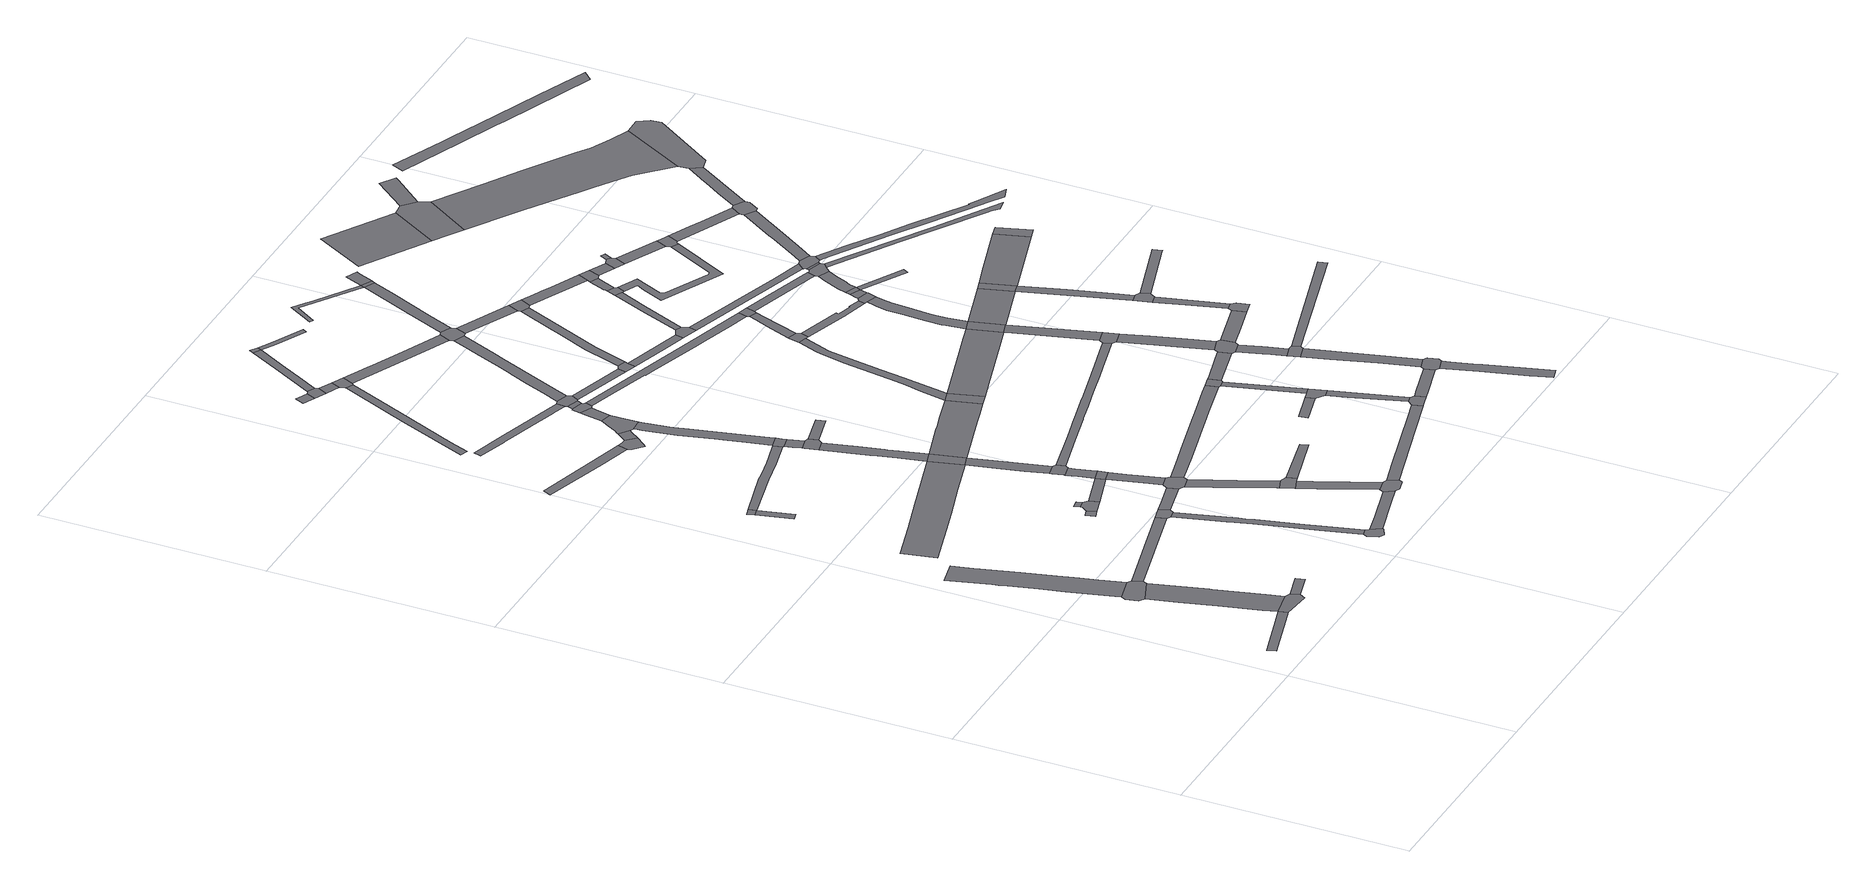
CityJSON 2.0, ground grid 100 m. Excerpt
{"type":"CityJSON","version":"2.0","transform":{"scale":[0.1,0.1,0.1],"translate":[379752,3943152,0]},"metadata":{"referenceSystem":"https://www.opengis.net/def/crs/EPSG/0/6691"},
"CityObjects":{
"road1":{"type":"Road","attributes":{"class":"1040","function":"9020","usage":"9","RoadStructureAttribute.sectionType":"1"},"geometry":[{"type":"MultiSurface","lod":"1","boundaries":[[[0,1,2,3,4,5,6,7]]]}]},
"road2":{"type":"Road","attributes":{"class":"1040","function":"9020","usage":"9","RoadStructureAttribute.sectionType":"4"},"geometry":[{"type":"MultiSurface","lod":"1","boundaries":[[[8,0,7,9,10,11]]]}]},
"road3":{"type":"Road","attributes":{"class":"1040","function":"9020","usage":"9","RoadStructureAttribute.sectionType":"1"},"geometry":[{"type":"MultiSurface","lod":"1","boundaries":[[[12,13,14,15,16,17,18,19,0,8]]]}]},
"road4":{"type":"Road","attributes":{"class":"1040","function":"9020","usage":"9","RoadStructureAttribute.sectionType":"4"},"geometry":[{"type":"MultiSurface","lod":"1","boundaries":[[[20,21,22,23,16,15,24,25]]]}]},
"road5":{"type":"Road","attributes":{"class":"1040","function":"9020","usage":"9","RoadStructureAttribute.sectionType":"1"},"geometry":[{"type":"MultiSurface","lod":"1","boundaries":[[[26,27,28,29,30,31,32,33,34,35,36,37,38,39,40,41,42,21,20]]]}]},
"road6":{"type":"Road","attributes":{"class":"1040","function":"9020","usage":"9","RoadStructureAttribute.sectionType":"1"},"geometry":[{"type":"MultiSurface","lod":"1","boundaries":[[[43,44,11,10]]]}]},
"road7":{"type":"Road","attributes":{"class":"1040","function":"9020","usage":"9","RoadStructureAttribute.sectionType":"1"},"geometry":[{"type":"MultiSurface","lod":"1","boundaries":[[[45,46,47,25,24,48]]]}]},
"road8":{"type":"Road","attributes":{"class":"1040","function":"9020","usage":"9","RoadStructureAttribute.sectionType":"1"},"geometry":[{"type":"MultiSurface","lod":"1","boundaries":[[[49,50,51,52]]]}]},
"road9":{"type":"Road","attributes":{"class":"1040","function":"9020","usage":"9","RoadStructureAttribute.sectionType":"4"},"geometry":[{"type":"MultiSurface","lod":"1","boundaries":[[[53,54,52,51]]]}]},
"road10":{"type":"Road","attributes":{"name":"都道416号","class":"1040","function":"3","usage":"2","RoadStructureAttribute.sectionType":"1"},"geometry":[{"type":"MultiSurface","lod":"1","boundaries":[[[55,56,57,58,59,60,61,62,63,64]]]}]},
"road11":{"type":"Road","attributes":{"class":"1040","function":"9020","usage":"9","RoadStructureAttribute.sectionType":"1"},"geometry":[{"type":"MultiSurface","lod":"1","boundaries":[[[65,66,67,68]]]}]},
"road12":{"type":"Road","attributes":{"class":"1040","function":"9020","usage":"9","RoadStructureAttribute.sectionType":"4"},"geometry":[{"type":"MultiSurface","lod":"1","boundaries":[[[69,70,71,72,73,74,75,76]]]}]},
"road13":{"type":"Road","attributes":{"class":"1040","function":"9020","usage":"9","RoadStructureAttribute.sectionType":"1"},"geometry":[{"type":"MultiSurface","lod":"1","boundaries":[[[77,78,79,80,81,82,83,84,85,86,87,70,69]]]}]},
"road14":{"type":"Road","attributes":{"class":"1040","function":"9020","usage":"9","RoadStructureAttribute.sectionType":"1"},"geometry":[{"type":"MultiSurface","lod":"1","boundaries":[[[88,89,90,91,92]]]}]},
"road15":{"type":"Road","attributes":{"class":"1040","function":"9020","usage":"9","RoadStructureAttribute.sectionType":"4"},"geometry":[{"type":"MultiSurface","lod":"1","boundaries":[[[93,45,48,83,82,94]]]}]},
"road16":{"type":"Road","attributes":{"class":"1040","function":"9020","usage":"9","RoadStructureAttribute.sectionType":"4"},"geometry":[{"type":"MultiSurface","lod":"1","boundaries":[[[95,96,97,65,68,98,99]]]}]},
"road17":{"type":"Road","attributes":{"class":"1040","function":"9020","usage":"9","RoadStructureAttribute.sectionType":"1"},"geometry":[{"type":"MultiSurface","lod":"1","boundaries":[[[100,101,96,95]]]}]},
"road18":{"type":"Road","attributes":{"class":"1040","function":"9020","usage":"9","RoadStructureAttribute.sectionType":"1"},"geometry":[{"type":"MultiSurface","lod":"1","boundaries":[[[102,103,104,105,106,53,51,107,108,109]]]}]},
"road19":{"type":"Road","attributes":{"class":"1040","function":"9020","usage":"9","RoadStructureAttribute.sectionType":"1"},"geometry":[{"type":"MultiSurface","lod":"1","boundaries":[[[110,111,93,94,112]]]}]},
"road20":{"type":"Road","attributes":{"class":"1040","function":"9020","usage":"9","RoadStructureAttribute.sectionType":"1"},"geometry":[{"type":"MultiSurface","lod":"1","boundaries":[[[113,99,98,114]]]}]},
"road21":{"type":"Road","attributes":{"class":"1040","function":"9020","usage":"9","RoadStructureAttribute.sectionType":"1"},"geometry":[{"type":"MultiSurface","lod":"1","boundaries":[[[115,116,76,75,117,118]]]}]},
"road22":{"type":"Road","attributes":{"class":"1040","function":"9020","usage":"9","RoadStructureAttribute.sectionType":"4"},"geometry":[{"type":"MultiSurface","lod":"1","boundaries":[[[119,92,91,120,121,122,123,124]]]}]},
"road23":{"type":"Road","attributes":{"class":"1040","function":"9020","usage":"9","RoadStructureAttribute.sectionType":"4"},"geometry":[{"type":"MultiSurface","lod":"1","boundaries":[[[125,126,110,112,127,128,129,130]]]}]},
"road24":{"type":"Road","attributes":{"class":"1040","function":"9020","usage":"9","RoadStructureAttribute.sectionType":"1"},"geometry":[{"type":"MultiSurface","lod":"1","boundaries":[[[131,132,114,133,134,126,125]]]}]},
"road25":{"type":"Road","attributes":{"class":"1040","function":"9020","usage":"9","RoadStructureAttribute.sectionType":"4"},"geometry":[{"type":"MultiSurface","lod":"1","boundaries":[[[135,136,113,114,132]]]}]},
"road26":{"type":"Road","attributes":{"class":"1040","function":"9020","usage":"9","RoadStructureAttribute.sectionType":"1"},"geometry":[{"type":"MultiSurface","lod":"1","boundaries":[[[137,138,139,140,141,142,143,144,145,146,147,148]]]}]},
"road27":{"type":"Road","attributes":{"class":"1040","function":"9020","usage":"9","RoadStructureAttribute.sectionType":"1"},"geometry":[{"type":"MultiSurface","lod":"1","boundaries":[[[149,150,151,152,153,136,135]]]}]},
"road28":{"type":"Road","attributes":{"class":"1040","function":"9020","usage":"9","RoadStructureAttribute.sectionType":"1"},"geometry":[{"type":"MultiSurface","lod":"1","boundaries":[[[154,155,156,128,127,157,158,159,160,161]]]}]},
"road29":{"type":"Road","attributes":{"class":"1040","function":"9020","usage":"9","RoadStructureAttribute.sectionType":"1"},"geometry":[{"type":"MultiSurface","lod":"1","boundaries":[[[162,163,164,165,166,167,168,169,170]]]}]},
"road30":{"type":"Road","attributes":{"class":"1040","function":"9020","usage":"9","RoadStructureAttribute.sectionType":"4"},"geometry":[{"type":"MultiSurface","lod":"1","boundaries":[[[171,172,173,174,152,151,175,176]]]}]},
"road31":{"type":"Road","attributes":{"class":"1040","function":"9020","usage":"9","RoadStructureAttribute.sectionType":"1"},"geometry":[{"type":"MultiSurface","lod":"1","boundaries":[[[177,178,63,179,180,172,171]]]}]},
"road32":{"type":"Road","attributes":{"class":"1040","function":"9020","usage":"9","RoadStructureAttribute.sectionType":"1"},"geometry":[{"type":"MultiSurface","lod":"1","boundaries":[[[181,182,124,123,183,184]]]}]},
"road33":{"type":"Road","attributes":{"name":"都道416号","class":"1040","function":"3","usage":"2","RoadStructureAttribute.sectionType":"4"},"geometry":[{"type":"MultiSurface","lod":"1","boundaries":[[[178,185,64,63]]]}]},
"road34":{"type":"Road","attributes":{"class":"1040","function":"9020","usage":"9","RoadStructureAttribute.sectionType":"1"},"geometry":[{"type":"MultiSurface","lod":"1","boundaries":[[[186,187,188,189,64,185,190,191,192,193,194,195,196,197]]]}]},
"road35":{"type":"Road","attributes":{"class":"1040","function":"9020","usage":"9","RoadStructureAttribute.sectionType":"4"},"geometry":[{"type":"MultiSurface","lod":"1","boundaries":[[[161,160,198,199,200,201,202]]]}]},
"road36":{"type":"Road","attributes":{"class":"1040","function":"9020","usage":"9","RoadStructureAttribute.sectionType":"4"},"geometry":[{"type":"MultiSurface","lod":"1","boundaries":[[[203,204,205,102,109,206,207]]]}]},
"road37":{"type":"Road","attributes":{"class":"1040","function":"9020","usage":"9","RoadStructureAttribute.sectionType":"1"},"geometry":[{"type":"MultiSurface","lod":"1","boundaries":[[[207,206,208,209,210]]]}]},
"road38":{"type":"Road","attributes":{"class":"1040","function":"9020","usage":"9","RoadStructureAttribute.sectionType":"4"},"geometry":[{"type":"MultiSurface","lod":"1","boundaries":[[[210,209,211,197,196,212,213,214]]]}]},
"road39":{"type":"Road","attributes":{"class":"1040","function":"9020","usage":"9","RoadStructureAttribute.sectionType":"1"},"geometry":[{"type":"MultiSurface","lod":"1","boundaries":[[[215,216,217,199,198,218,219,220,221,222]]]}]},
"road40":{"type":"Road","attributes":{"class":"1040","function":"9020","usage":"9","RoadStructureAttribute.sectionType":"1"},"geometry":[{"type":"MultiSurface","lod":"1","boundaries":[[[223,224,225,226,227,228,229,230,231,232,233,234,235,236,237,238,239,205,204]]]}]},
"road41":{"type":"Road","attributes":{"class":"1040","function":"9020","usage":"9","RoadStructureAttribute.sectionType":"4"},"geometry":[{"type":"MultiSurface","lod":"1","boundaries":[[[222,221,115,118,240,241,242,243]]]}]},
"road42":{"type":"Road","attributes":{"class":"1040","function":"9020","usage":"9","RoadStructureAttribute.sectionType":"4"},"geometry":[{"type":"MultiSurface","lod":"1","boundaries":[[[244,245,246,247,181,184,231,230,248,249,250]]]}]},
"road43":{"type":"Road","attributes":{"class":"1040","function":"9020","usage":"9","RoadStructureAttribute.sectionType":"1"},"geometry":[{"type":"MultiSurface","lod":"1","boundaries":[[[251,252,253,254]]]}]},
"road44":{"type":"Road","attributes":{"class":"1040","function":"9020","usage":"9","RoadStructureAttribute.sectionType":"4"},"geometry":[{"type":"MultiSurface","lod":"1","boundaries":[[[255,256,254,253,257,258,259]]]}]},
"road45":{"type":"Road","attributes":{"class":"1040","function":"9020","usage":"9","RoadStructureAttribute.sectionType":"1"},"geometry":[{"type":"MultiSurface","lod":"1","boundaries":[[[260,261,262,244,250,263,264]]]}]},
"road46":{"type":"Road","attributes":{"class":"1040","function":"9020","usage":"9","RoadStructureAttribute.sectionType":"1"},"geometry":[{"type":"MultiSurface","lod":"1","boundaries":[[[265,266,214,213]]]}]},
"road47":{"type":"Road","attributes":{"class":"1040","function":"9020","usage":"9","RoadStructureAttribute.sectionType":"4"},"geometry":[{"type":"MultiSurface","lod":"1","boundaries":[[[267,268,269,260,264,270,271,272,273,274]]]}]},
"road48":{"type":"Road","attributes":{"class":"1040","function":"9020","usage":"9","RoadStructureAttribute.sectionType":"1"},"geometry":[{"type":"MultiSurface","lod":"1","boundaries":[[[258,257,275,276]]]}]},
"road49":{"type":"Road","attributes":{"class":"1040","function":"9020","usage":"9","RoadStructureAttribute.sectionType":"1"},"geometry":[{"type":"MultiSurface","lod":"1","boundaries":[[[277,278,202,201]]]}]},
"road50":{"type":"Road","attributes":{"class":"1040","function":"9020","usage":"9","RoadStructureAttribute.sectionType":"1"},"geometry":[{"type":"MultiSurface","lod":"1","boundaries":[[[279,267,274,280]]]}]},
"road51":{"type":"Road","attributes":{"class":"1040","function":"9020","usage":"9","RoadStructureAttribute.sectionType":"4"},"geometry":[{"type":"MultiSurface","lod":"1","boundaries":[[[281,148,147,282,279,280,283,284,285,286]]]}]},
"road52":{"type":"Road","attributes":{"class":"1040","function":"9020","usage":"9","RoadStructureAttribute.sectionType":"4"},"geometry":[{"type":"MultiSurface","lod":"1","boundaries":[[[276,275,287,162,170,288,289]]]}]},
"road53":{"type":"Road","attributes":{"name":"都道416号","class":"1040","function":"3","usage":"2","RoadStructureAttribute.sectionType":"1"},"geometry":[{"type":"MultiSurface","lod":"1","boundaries":[[[290,291,292,185,178,293,294,295,296,297]]]}]},
"road54":{"type":"Road","attributes":{"class":"1040","function":"9020","usage":"9","RoadStructureAttribute.sectionType":"1"},"geometry":[{"type":"MultiSurface","lod":"1","boundaries":[[[298,299,300,255,259,301,302,303]]]}]},
"road55":{"type":"Road","attributes":{"class":"1040","function":"9020","usage":"9","RoadStructureAttribute.sectionType":"1"},"geometry":[{"type":"MultiSurface","lod":"1","boundaries":[[[304,305,306,307,308,309,310,130,129,311,312,313,314,315,316]]]}]},
"road56":{"type":"Road","attributes":{"class":"1040","function":"9020","usage":"9","RoadStructureAttribute.sectionType":"1"},"geometry":[{"type":"MultiSurface","lod":"1","boundaries":[[[285,284,317,318,319]]]}]},
"road57":{"type":"Road","attributes":{"class":"1040","function":"9020","usage":"9","RoadStructureAttribute.sectionType":"1"},"geometry":[{"type":"MultiSurface","lod":"1","boundaries":[[[320,321,322,323,324,243,242,325,326]]]}]},
"road58":{"type":"Road","attributes":{"class":"1040","function":"9020","usage":"9","RoadStructureAttribute.sectionType":"4"},"geometry":[{"type":"MultiSurface","lod":"1","boundaries":[[[327,298,303,328,329]]]}]},
"road59":{"type":"Road","attributes":{"class":"1040","function":"9020","usage":"9","RoadStructureAttribute.sectionType":"1"},"geometry":[{"type":"MultiSurface","lod":"1","boundaries":[[[330,331,332,333,334,335,336,337,281,286,338,339,340,341,342,343]]]}]},
"road60":{"type":"Road","attributes":{"class":"1040","function":"9020","usage":"9","RoadStructureAttribute.sectionType":"1"},"geometry":[{"type":"MultiSurface","lod":"1","boundaries":[[[344,345,346,347,289,288,348,349,350]]]}]},
"road61":{"type":"Road","attributes":{"name":"都道416号","class":"1040","function":"3","usage":"2","RoadStructureAttribute.sectionType":"4"},"geometry":[{"type":"MultiSurface","lod":"1","boundaries":[[[297,296,351,352]]]}]},
"road62":{"type":"Road","attributes":{"class":"1040","function":"9020","usage":"9","RoadStructureAttribute.sectionType":"1"},"geometry":[{"type":"MultiSurface","lod":"1","boundaries":[[[353,354,355,356,357,358,359,360,361,176,175,362,363,364,365,366,367,368,369,370,371]]]}]},
"road63":{"type":"Road","attributes":{"class":"1040","function":"9020","usage":"9","RoadStructureAttribute.sectionType":"4"},"geometry":[{"type":"MultiSurface","lod":"1","boundaries":[[[372,319,318,373,374,375]]]}]},
"road64":{"type":"Road","attributes":{"class":"1040","function":"9020","usage":"9","RoadStructureAttribute.sectionType":"1"},"geometry":[{"type":"MultiSurface","lod":"1","boundaries":[[[376,377,378,379,380,328,303]]]}]},
"road65":{"type":"Road","attributes":{"class":"1040","function":"9020","usage":"9","RoadStructureAttribute.sectionType":"1"},"geometry":[{"type":"MultiSurface","lod":"1","boundaries":[[[381,382,271,270,383,384,385,386,387,388,389,390,391,392,393]]]}]},
"road66":{"type":"Road","attributes":{"class":"1040","function":"9020","usage":"9","RoadStructureAttribute.sectionType":"1"},"geometry":[{"type":"MultiSurface","lod":"1","boundaries":[[[394,395,396,397]]]}]},
"road67":{"type":"Road","attributes":{"class":"1040","function":"9020","usage":"9","RoadStructureAttribute.sectionType":"1"},"geometry":[{"type":"MultiSurface","lod":"1","boundaries":[[[398,399,400,401,402,403,404,297,352,405,406,407,408,409]]]}]},
"road68":{"type":"Road","attributes":{"class":"1040","function":"9020","usage":"9","RoadStructureAttribute.sectionType":"1"},"geometry":[{"type":"MultiSurface","lod":"1","boundaries":[[[374,373,410,411,412,413]]]}]},
"road69":{"type":"Road","attributes":{"class":"1040","function":"9020","usage":"9","RoadStructureAttribute.sectionType":"4"},"geometry":[{"type":"MultiSurface","lod":"1","boundaries":[[[414,350,349,330,343,415,416,417]]]}]},
"road70":{"type":"Road","attributes":{"class":"1040","function":"9020","usage":"9","RoadStructureAttribute.sectionType":"1"},"geometry":[{"type":"MultiSurface","lod":"1","boundaries":[[[418,419,420,421,422,372,375,423,424,425]]]}]},
"road71":{"type":"Road","attributes":{"class":"1040","function":"9020","usage":"9","RoadStructureAttribute.sectionType":"4"},"geometry":[{"type":"MultiSurface","lod":"1","boundaries":[[[426,427,394,397,428,429]]]}]},
"road72":{"type":"Road","attributes":{"class":"1040","function":"9020","usage":"9","RoadStructureAttribute.sectionType":"4"},"geometry":[{"type":"MultiSurface","lod":"1","boundaries":[[[430,431,432,320,326,433,434,435]]]}]},
"road73":{"type":"Road","attributes":{"class":"1040","function":"9020","usage":"9","RoadStructureAttribute.sectionType":"1"},"geometry":[{"type":"MultiSurface","lod":"1","boundaries":[[[429,428,436,432,431]]]}]},
"road74":{"type":"Road","attributes":{"class":"1040","function":"9020","usage":"9","RoadStructureAttribute.sectionType":"1"},"geometry":[{"type":"MultiSurface","lod":"1","boundaries":[[[437,438,427,426]]]}]},
"road75":{"type":"Road","attributes":{"class":"1040","function":"9020","usage":"9","RoadStructureAttribute.sectionType":"4"},"geometry":[{"type":"MultiSurface","lod":"1","boundaries":[[[439,304,316,438,437,440]]]}]},
"road76":{"type":"Road","attributes":{"name":"都道416号","class":"1040","function":"3","usage":"2","RoadStructureAttribute.sectionType":"1"},"geometry":[{"type":"MultiSurface","lod":"1","boundaries":[[[441,442,443,444,352,351,445,446,447,448,449]]]}]},
"road77":{"type":"Road","attributes":{"class":"1040","function":"9020","usage":"9","RoadStructureAttribute.sectionType":"1"},"geometry":[{"type":"MultiSurface","lod":"1","boundaries":[[[416,415,450,451]]]}]},
"road78":{"type":"Road","attributes":{"class":"1040","function":"9020","usage":"9","RoadStructureAttribute.sectionType":"4"},"geometry":[{"type":"MultiSurface","lod":"1","boundaries":[[[452,413,412,453,454,455]]]}]},
"road79":{"type":"Road","attributes":{"class":"1040","function":"9020","usage":"9","RoadStructureAttribute.sectionType":"1"},"geometry":[{"type":"MultiSurface","lod":"1","boundaries":[[[456,457,458,414,417,459,460,461]]]}]},
"road80":{"type":"Road","attributes":{"class":"1040","function":"9020","usage":"9","RoadStructureAttribute.sectionType":"1"},"geometry":[{"type":"MultiSurface","lod":"1","boundaries":[[[462,463,464,465,466,467,468,469]]]}]},
"road81":{"type":"Road","attributes":{"class":"1040","function":"9020","usage":"9","RoadStructureAttribute.sectionType":"4"},"geometry":[{"type":"MultiSurface","lod":"1","boundaries":[[[470,471,398,409,472,473,474]]]}]},
"road82":{"type":"Road","attributes":{"class":"1040","function":"9020","usage":"9","RoadStructureAttribute.sectionType":"1"},"geometry":[{"type":"MultiSurface","lod":"1","boundaries":[[[475,476,435,434,477,478]]]}]},
"road83":{"type":"Road","attributes":{"class":"1040","function":"9020","usage":"9","RoadStructureAttribute.sectionType":"1"},"geometry":[{"type":"MultiSurface","lod":"1","boundaries":[[[479,480,481,439,440,482,483]]]}]},
"road84":{"type":"Road","attributes":{"class":"1040","function":"9020","usage":"9","RoadStructureAttribute.sectionType":"1"},"geometry":[{"type":"MultiSurface","lod":"1","boundaries":[[[484,485,486,470,474,487,488]]]}]},
"road85":{"type":"Road","attributes":{"class":"1040","function":"9020","usage":"9","RoadStructureAttribute.sectionType":"4"},"geometry":[{"type":"MultiSurface","lod":"1","boundaries":[[[451,450,418,425,489,490,491]]]}]},
"road86":{"type":"Road","attributes":{"class":"1040","function":"9020","usage":"9","RoadStructureAttribute.sectionType":"1"},"geometry":[{"type":"MultiSurface","lod":"1","boundaries":[[[492,493,452,455,494,495,496]]]}]},
"road87":{"type":"Road","attributes":{"class":"1040","function":"9020","usage":"9","RoadStructureAttribute.sectionType":"4"},"geometry":[{"type":"MultiSurface","lod":"1","boundaries":[[[469,468,456,461,497]]]}]},
"road88":{"type":"Road","attributes":{"class":"1040","function":"9020","usage":"9","RoadStructureAttribute.sectionType":"4"},"geometry":[{"type":"MultiSurface","lod":"1","boundaries":[[[393,392,484,488,498,499]]]}]},
"road89":{"type":"Road","attributes":{"class":"1040","function":"9020","usage":"9","RoadStructureAttribute.sectionType":"1"},"geometry":[{"type":"MultiSurface","lod":"1","boundaries":[[[500,501,502,503,473,472,504,505,506]]]}]},
"road90":{"type":"Road","attributes":{"class":"1040","function":"9020","usage":"9","RoadStructureAttribute.sectionType":"1"},"geometry":[{"type":"MultiSurface","lod":"1","boundaries":[[[507,508,509,510,511,512,513,514,515,516,517,518,519]]]}]},
"road91":{"type":"Road","attributes":{"class":"1040","function":"9020","usage":"9","RoadStructureAttribute.sectionType":"4"},"geometry":[{"type":"MultiSurface","lod":"1","boundaries":[[[520,521,475,478,512,511,522,523]]]}]},
"road92":{"type":"Road","attributes":{"class":"1040","function":"9020","usage":"9","RoadStructureAttribute.sectionType":"1"},"geometry":[{"type":"MultiSurface","lod":"1","boundaries":[[[524,525,526,527,521,520]]]}]},
"road93":{"type":"Road","attributes":{"class":"1040","function":"9020","usage":"9","RoadStructureAttribute.sectionType":"1"},"geometry":[{"type":"MultiSurface","lod":"1","boundaries":[[[528,529,530,531,532,533,534,535]]]}]},
"road94":{"type":"Road","attributes":{"class":"1040","function":"9020","usage":"9","RoadStructureAttribute.sectionType":"4"},"geometry":[{"type":"MultiSurface","lod":"1","boundaries":[[[536,537,479,483,531,530,538,539]]]}]},
"road95":{"type":"Road","attributes":{"class":"1040","function":"9020","usage":"9","RoadStructureAttribute.sectionType":"4"},"geometry":[{"type":"MultiSurface","lod":"1","boundaries":[[[540,541,353,371,542,543]]]}]},
"road96":{"type":"Road","attributes":{"class":"1040","function":"9020","usage":"9","RoadStructureAttribute.sectionType":"1"},"geometry":[{"type":"MultiSurface","lod":"1","boundaries":[[[544,545,543,542,546,547,548,537,536]]]}]},
"road97":{"type":"Road","attributes":{"class":"1040","function":"9020","usage":"9","RoadStructureAttribute.sectionType":"4"},"geometry":[{"type":"MultiSurface","lod":"1","boundaries":[[[535,534,549,525,524,550,551]]]}]},
"road98":{"type":"Road","attributes":{"class":"1040","function":"9020","usage":"9","RoadStructureAttribute.sectionType":"1"},"geometry":[{"type":"MultiSurface","lod":"1","boundaries":[[[552,553,554,555,556,469,497]]]}]},
"road99":{"type":"Road","attributes":{"class":"1040","function":"9020","usage":"9","RoadStructureAttribute.sectionType":"1"},"geometry":[{"type":"MultiSurface","lod":"1","boundaries":[[[557,448,558,559,541,540]]]}]},
"road100":{"type":"Road","attributes":{"name":"都道416号","class":"1040","function":"3","usage":"2","RoadStructureAttribute.sectionType":"4"},"geometry":[{"type":"MultiSurface","lod":"1","boundaries":[[[449,448,557,560]]]}]},
"road101":{"type":"Road","attributes":{"class":"1040","function":"9020","usage":"9","RoadStructureAttribute.sectionType":"1"},"geometry":[{"type":"MultiSurface","lod":"1","boundaries":[[[561,562,563,491,490,564,565]]]}]},
"road102":{"type":"Road","attributes":{"class":"1040","function":"9020","usage":"9","RoadStructureAttribute.sectionType":"4"},"geometry":[{"type":"MultiSurface","lod":"1","boundaries":[[[566,492,496,567,568,569]]]}]},
"road103":{"type":"Road","attributes":{"class":"1040","function":"9020","usage":"9","RoadStructureAttribute.sectionType":"1"},"geometry":[{"type":"MultiSurface","lod":"1","boundaries":[[[570,571,572,573,574,575,576,577,449,560,578,579,580,581,582,583,584,585]]]}]},
"road104":{"type":"Road","attributes":{"class":"1040","function":"9020","usage":"9","RoadStructureAttribute.sectionType":"1"},"geometry":[{"type":"MultiSurface","lod":"1","boundaries":[[[586,454,453,587,588,589,590,591]]]}]},
"road105":{"type":"Road","attributes":{"class":"1040","function":"9020","usage":"9","RoadStructureAttribute.sectionType":"1"},"geometry":[{"type":"MultiSurface","lod":"1","boundaries":[[[592,593,594,595,566,569,596]]]}]},
"road106":{"type":"Road","attributes":{"class":"1040","function":"9020","usage":"9","RoadStructureAttribute.sectionType":"1"},"geometry":[{"type":"MultiSurface","lod":"1","boundaries":[[[597,598,499,498,599,600,601]]]}]},
"road107":{"type":"Road","attributes":{"class":"1040","function":"9020","usage":"9","RoadStructureAttribute.sectionType":"4"},"geometry":[{"type":"MultiSurface","lod":"1","boundaries":[[[602,603,506,505,570,585,604]]]}]},
"road108":{"type":"Road","attributes":{"class":"1040","function":"9020","usage":"9","RoadStructureAttribute.sectionType":"4"},"geometry":[{"type":"MultiSurface","lod":"1","boundaries":[[[565,564,592,596,605,606]]]}]},
"road109":{"type":"Road","attributes":{"class":"1040","function":"9020","usage":"9","RoadStructureAttribute.sectionType":"1"},"geometry":[{"type":"MultiSurface","lod":"1","boundaries":[[[607,608,609,539,538,610,611,612,613]]]}]},
"road110":{"type":"Road","attributes":{"name":"都道416号","class":"1040","function":"3","usage":"2","RoadStructureAttribute.sectionType":"1"},"geometry":[{"type":"MultiSurface","lod":"1","boundaries":[[[560,557,614,615]]]}]},
"road111":{"type":"Road","attributes":{"class":"1040","function":"9020","usage":"9","RoadStructureAttribute.sectionType":"1"},"geometry":[{"type":"MultiSurface","lod":"1","boundaries":[[[616,617,603,602,618,619]]]}]},
"road112":{"type":"Road","attributes":{"class":"1040","function":"9020","usage":"9","RoadStructureAttribute.sectionType":"4"},"geometry":[{"type":"MultiSurface","lod":"1","boundaries":[[[620,616,619,621,622]]]}]},
"road113":{"type":"Road","attributes":{"class":"1040","function":"9020","usage":"9","RoadStructureAttribute.sectionType":"1"},"geometry":[{"type":"MultiSurface","lod":"1","boundaries":[[[606,605,623,624]]]}]},
"road114":{"type":"Road","attributes":{"class":"1040","function":"9020","usage":"9","RoadStructureAttribute.sectionType":"1"},"geometry":[{"type":"MultiSurface","lod":"1","boundaries":[[[625,626,627,628,629,568,567,630,631,632,633,634,635]]]}]},
"road115":{"type":"Road","attributes":{"class":"1040","function":"9020","usage":"9","RoadStructureAttribute.sectionType":"1"},"geometry":[{"type":"MultiSurface","lod":"1","boundaries":[[[636,637,638,639,620,622,640,641,642,643,644,645]]]}]},
"road116":{"type":"Road","attributes":{"class":"1040","function":"9020","usage":"9","RoadStructureAttribute.sectionType":"4"},"geometry":[{"type":"MultiSurface","lod":"1","boundaries":[[[646,624,623,647,648,649,650]]]}]},
"road117":{"type":"Road","attributes":{"class":"1040","function":"9020","usage":"9","RoadStructureAttribute.sectionType":"1"},"geometry":[{"type":"MultiSurface","lod":"1","boundaries":[[[651,652,621,619]]]}]},
"road118":{"type":"Road","attributes":{"class":"1040","function":"9020","usage":"9","RoadStructureAttribute.sectionType":"4"},"geometry":[{"type":"MultiSurface","lod":"1","boundaries":[[[653,654,607,613,655,656]]]}]},
"road119":{"type":"Road","attributes":{"class":"1040","function":"9020","usage":"9","RoadStructureAttribute.sectionType":"1"},"geometry":[{"type":"MultiSurface","lod":"1","boundaries":[[[657,658,659,654,653]]]}]},
"road120":{"type":"Road","attributes":{"name":"都道318号","class":"1040","function":"3","usage":"1","RoadStructureAttribute.sectionType":"1"},"geometry":[{"type":"MultiSurface","lod":"1","boundaries":[[[660,661,662,663]]]}]},
"road121":{"type":"Road","attributes":{"class":"1040","function":"9020","usage":"9","RoadStructureAttribute.sectionType":"1"},"geometry":[{"type":"MultiSurface","lod":"1","boundaries":[[[664,665,666,614,667,668]]]}]},
"road122":{"type":"Road","attributes":{"name":"都道416号","class":"1040","function":"3","usage":"2","RoadStructureAttribute.sectionType":"4"},"geometry":[{"type":"MultiSurface","lod":"1","boundaries":[[[615,614,666,669]]]}]},
"road123":{"type":"Road","attributes":{"class":"1040","function":"9020","usage":"9","RoadStructureAttribute.sectionType":"1"},"geometry":[{"type":"MultiSurface","lod":"1","boundaries":[[[670,671,646,650]]]}]},
"road124":{"type":"Road","attributes":{"class":"1040","function":"9020","usage":"9","RoadStructureAttribute.sectionType":"4"},"geometry":[{"type":"MultiSurface","lod":"1","boundaries":[[[668,667,658,657,672,673,674]]]}]},
"road125":{"type":"Road","attributes":{"class":"1040","function":"9020","usage":"9","RoadStructureAttribute.sectionType":"4"},"geometry":[{"type":"MultiSurface","lod":"1","boundaries":[[[675,676,677,601,600,636,645,678,679,680,681]]]}]},
"road126":{"type":"Road","attributes":{"class":"1040","function":"9020","usage":"9","RoadStructureAttribute.sectionType":"1"},"geometry":[{"type":"MultiSurface","lod":"1","boundaries":[[[682,683,675,681,684]]]}]},
"road127":{"type":"Road","attributes":{"class":"1040","function":"9020","usage":"9","RoadStructureAttribute.sectionType":"1"},"geometry":[{"type":"MultiSurface","lod":"1","boundaries":[[[685,686,551,550,687]]]}]},
"road128":{"type":"Road","attributes":{"class":"1040","function":"9020","usage":"9","RoadStructureAttribute.sectionType":"1"},"geometry":[{"type":"MultiSurface","lod":"1","boundaries":[[[648,647,688,689]]]}]},
"road129":{"type":"Road","attributes":{"class":"1040","function":"9020","usage":"9","RoadStructureAttribute.sectionType":"4"},"geometry":[{"type":"MultiSurface","lod":"1","boundaries":[[[690,591,590,691,692,682,684,693,694,695,696]]]}]},
"road130":{"type":"Road","attributes":{"class":"1040","function":"9020","usage":"9","RoadStructureAttribute.sectionType":"4"},"geometry":[{"type":"MultiSurface","lod":"1","boundaries":[[[697,698,689,688,635,634,699,700,701]]]}]},
"road131":{"type":"Road","attributes":{"name":"都道318号","class":"1040","function":"3","usage":"1","RoadStructureAttribute.sectionType":"4"},"geometry":[{"type":"MultiSurface","lod":"1","boundaries":[[[702,703,704,705,706,663,662]]]}]},
"road132":{"type":"Road","attributes":{"class":"1040","function":"9020","usage":"9","RoadStructureAttribute.sectionType":"1"},"geometry":[{"type":"MultiSurface","lod":"1","boundaries":[[[707,674,673,708,709]]]}]},
"road133":{"type":"Road","attributes":{"name":"都道416号","class":"1040","function":"3","usage":"2","RoadStructureAttribute.sectionType":"1"},"geometry":[{"type":"MultiSurface","lod":"1","boundaries":[[[710,669,666,711,712]]]}]},
"road134":{"type":"Road","attributes":{"class":"1040","function":"9020","usage":"9","RoadStructureAttribute.sectionType":"1"},"geometry":[{"type":"MultiSurface","lod":"1","boundaries":[[[713,714,715,716,717,690,696,718,719,720]]]}]},
"road135":{"type":"Road","attributes":{"class":"1040","function":"9020","usage":"9","RoadStructureAttribute.sectionType":"1"},"geometry":[{"type":"MultiSurface","lod":"1","boundaries":[[[721,722,701,700,723,724]]]}]},
"road136":{"type":"Road","attributes":{"class":"1040","function":"9020","usage":"9","RoadStructureAttribute.sectionType":"1"},"geometry":[{"type":"MultiSurface","lod":"1","boundaries":[[[725,726,727,728,729,730,731,732,679,678]]]}]},
"road137":{"type":"Road","attributes":{"class":"1040","function":"9020","usage":"9","RoadStructureAttribute.sectionType":"1"},"geometry":[{"type":"MultiSurface","lod":"1","boundaries":[[[733,734,706,705,735,736]]]}]},
"road138":{"type":"Road","attributes":{"class":"1040","function":"9020","usage":"9","RoadStructureAttribute.sectionType":"1"},"geometry":[{"type":"MultiSurface","lod":"1","boundaries":[[[737,738,739,740,741,742,743,744,745,746,747,748,749,695,694]]]}]},
"road139":{"type":"Road","attributes":{"name":"都道416号","class":"1040","function":"3","usage":"2","RoadStructureAttribute.sectionType":"4"},"geometry":[{"type":"MultiSurface","lod":"1","boundaries":[[[712,711,750,751]]]}]},
"road140":{"type":"Road","attributes":{"class":"1040","function":"9020","usage":"9","RoadStructureAttribute.sectionType":"4"},"geometry":[{"type":"MultiSurface","lod":"1","boundaries":[[[752,724,723,713,720,753,754,755]]]}]},
"road141":{"type":"Road","attributes":{"name":"都道318号","class":"1040","function":"3","usage":"1","RoadStructureAttribute.sectionType":"1"},"geometry":[{"type":"MultiSurface","lod":"1","boundaries":[[[756,757,758,759,760,761,762,763,764,765,766,767,768,704,703]]]}]},
"road142":{"type":"Road","attributes":{"class":"1040","function":"9020","usage":"9","RoadStructureAttribute.sectionType":"1"},"geometry":[{"type":"MultiSurface","lod":"1","boundaries":[[[769,770,771,772,773,752,755]]]}]},
"road143":{"type":"Road","attributes":{"name":"都道318号","class":"1040","function":"3","usage":"1","RoadStructureAttribute.sectionType":"4"},"geometry":[{"type":"MultiSurface","lod":"1","boundaries":[[[770,769,774,775,776,777,763,762]]]}]},
"road144":{"type":"Road","attributes":{"class":"1040","function":"9020","usage":"9","RoadStructureAttribute.sectionType":"1"},"geometry":[{"type":"MultiSurface","lod":"1","boundaries":[[[778,779,780,781,782,783,784,785,786,787,788]]]}]}
},
"vertices":[
[427,242,0],[351,221,0],[177,169,0],[142,159,0],[154,122,0],[183,130,0],[375,186,0],[437,204,0],
[544,268,0],[565,192,0],[581,219,0],[570,257,0],
[525,343,0],[469,553,0],[466,563,0],[401,805,0],[291,760,0],[324,630,0],[365,476,0],[410,303,0],
[372,877,0],[264,851,0],[253,831,0],[264,776,0],[408,825,0],[392,867,0],
[342,991,0],[322,1065,0],[311,1108,0],[305,1131,0],[261,1293,0],[243,1362,0],[218,1451,0],[216,1458,0],[187,1565,0],[80,1541,0],[131,1356,0],[138,1329,0],[147,1295,0],[179,1172,0],[206,1068,0],[240,941,0],[258,877,0],
[693,250,0],[682,288,0],
[867,987,0],[715,948,0],[533,903,0],[878,942,0],
[248,2276,0],[281,2284,0],[244,2437,0],[210,2429,0],
[235,2471,0],[201,2462,0],
[729,1943,0],[551,1891,0],[380,1840,0],[189,1784,0],[223,1636,0],[475,1709,0],[546,1730,0],[726,1785,0],[905,1837,0],[868,1984,0],
[796,1256,0],[762,1245,0],[774,1204,0],[808,1215,0],
[1132,193,0],[1098,185,0],[1090,167,0],[1109,121,0],[1130,110,0],[1169,130,0],[1172,136,0],[1145,179,0],
[1087,364,0],[1069,431,0],[1019,623,0],[1008,661,0],[1001,687,0],[931,939,0],[897,931,0],[956,716,0],[958,710,0],[985,614,0],[1053,355,0],
[20,3264,0],[2,3227,0],[296,3140,0],[446,3100,0],[459,3144,0],
[928,1002,0],[941,957,0],
[846,1295,0],[811,1288,0],[813,1279,0],[880,1237,0],[868,1278,0],
[841,1321,0],[806,1315,0],
[712,2588,0],[629,2567,0],[585,2555,0],[495,2537,0],[463,2531,0],[473,2493,0],[595,2517,0],[722,2548,0],
[1089,1042,0],[980,1015,0],[1103,995,0],
[1032,1328,0],[1044,1287,0],
[1425,253,0],[1239,203,0],[1354,185,0],[1450,212,0],
[482,3137,0],[454,3080,0],[494,3044,0],[508,3058,0],[543,3099,0],[501,3137,0],
[1154,1077,0],[1101,1063,0],[1125,982,0],[1179,994,0],[1190,1014,0],[1171,1063,0],
[1114,1230,0],[1097,1300,0],[1045,1284,0],[1088,1118,0],
[1087,1342,0],[1034,1329,0],
[331,3588,0],[165,3637,0],[154,3603,0],[286,3563,0],[293,3561,0],[320,3553,0],[445,3516,0],[566,3479,0],[571,3479,0],[629,3461,0],[636,3458,0],[639,3497,0],
[1085,1347,0],[1064,1431,0],[1058,1457,0],[1004,1445,0],[1017,1394,0],
[1322,668,0],[1258,814,0],[1219,903,0],[1171,876,0],[1219,767,0],[1273,645,0],[1276,637,0],[1327,657,0],
[393,4304,0],[295,4078,0],[258,3991,0],[129,3678,0],[161,3666,0],[195,3753,0],[294,3976,0],[385,4191,0],[426,4288,0],
[1042,1518,0],[989,1506,0],[991,1496,0],[1003,1450,0],[1069,1474,0],[1059,1510,0],
[983,1753,0],[957,1854,0],[936,1712,0],[963,1604,0],
[537,3182,0],[512,3150,0],[570,3137,0],[579,3148,0],
[922,2001,0],
[790,2301,0],[814,2209,0],[816,2200,0],[840,2101,0],[892,2121,0],[880,2165,0],[880,2166,0],[878,2175,0],[860,2245,0],[851,2282,0],[816,2423,0],[764,2409,0],
[1301,579,0],[1352,598,0],[1371,603,0],[1373,604,0],[1360,645,0],
[778,2579,0],[772,2602,0],[719,2590,0],[729,2547,0],[783,2560,0],
[738,2513,0],[748,2475,0],[800,2489,0],
[750,2465,0],[831,2442,0],[832,2443,0],[822,2483,0],
[1437,405,0],[1378,539,0],[1361,578,0],[1311,556,0],[1313,551,0],[1336,498,0],[1435,273,0],[1490,285,0],
[766,2629,0],[725,2797,0],[689,2944,0],[674,3004,0],[673,3009,0],[668,3046,0],[654,3136,0],[653,3147,0],[597,3141,0],[597,3136,0],[601,3107,0],[606,3063,0],[615,3018,0],[626,2962,0],[663,2819,0],[671,2784,0],[694,2693,0],
[1472,201,0],[1526,216,0],[1534,234,0],[1511,277,0],
[596,3282,0],[575,3243,0],[551,3201,0],[542,3190,0],[651,3174,0],[651,3204,0],[651,3269,0],
[235,4450,0],[217,4408,0],[269,4383,0],[289,4425,0],
[304,4431,0],[302,4429,0],[324,4358,0],[345,4400,0],[337,4414,0],
[617,3385,0],[612,3361,0],[611,3353,0],[666,3342,0],[670,3360,0],
[973,2478,0],[964,2517,0],
[631,3425,0],[629,3423,0],[622,3422,0],[683,3365,0],[693,3397,0],[687,3400,0],[685,3403,0],[684,3409,0],
[385,4330,0],[405,4372,0],
[1621,669,0],[1611,705,0],
[639,3450,0],[694,3433,0],
[657,3505,0],[639,3455,0],[698,3436,0],[702,3436,0],[719,3468,0],[709,3487,0],
[394,4305,0],[436,4297,0],[459,4347,0],
[1192,2082,0],[1125,2063,0],[1099,2056,0],[1123,1904,0],[1234,1935,0],[1277,1947,0],[1356,1971,0],[1316,2117,0],
[478,4750,0],[409,4622,0],[358,4527,0],[391,4509,0],[445,4609,0],[511,4730,0],
[1855,1233,0],[1802,1220,0],[1679,1189,0],[1565,1161,0],[1415,1124,0],[1412,1123,0],[1267,1086,0],[1334,1048,0],[1426,1071,0],[1508,1092,0],[1628,1122,0],[1679,1134,0],[1868,1180,0],
[707,3435,0],[974,3354,0],[983,3390,0],
[2070,431,0],[1964,401,0],[1836,366,0],[1802,357,0],[1628,310,0],[1899,335,0],[2083,386,0],
[488,4769,0],[521,4750,0],[519,4750,0],
[900,4069,0],[882,4026,0],[847,3946,0],[792,3818,0],[769,3763,0],[767,3760,0],[727,3669,0],[690,3582,0],[741,3560,0],[755,3591,0],[858,3834,0],[881,3886,0],[923,3984,0],[949,4047,0],
[738,4217,0],[598,4282,0],[574,4293,0],[550,4304,0],[756,4150,0],[893,4088,0],[915,4137,0],
[1409,1986,0],[1368,2132,0],
[1976,1737,0],[1903,1719,0],[1811,1696,0],[1669,1660,0],[1561,1633,0],[1557,1632,0],[1416,1597,0],[1410,1596,0],[1275,1562,0],[1262,1522,0],[1418,1561,0],[1424,1563,0],[1515,1585,0],[1619,1611,0],[1740,1640,0],[1793,1653,0],[1844,1666,0],[1923,1686,0],[1986,1702,0],
[1003,3400,0],[1028,3338,0],[1037,3375,0],[1041,3387,0],
[576,4696,0],[711,4627,0],[722,4645,0],[640,4687,0],[588,4713,0],
[1289,3222,0],[715,3391,0],[799,3330,0],[985,3274,0],[984,3271,0],[1041,3254,0],[1107,3234,0],[1160,3217,0],[1264,3186,0],[1322,3169,0],[1463,3126,0],[1558,3099,0],[1570,3139,0],
[1942,835,0],[1800,797,0],[1807,760,0],[1952,797,0],
[1467,2825,0],[1434,2733,0],[1426,2710,0],[1404,2601,0],[1370,2386,0],[1357,2309,0],[1337,2232,0],[1401,2343,0],[1418,2445,0],[1442,2595,0],[1461,2694,0],[1506,2816,0],
[1195,3288,0],[1293,3259,0],[1303,3256,0],[1313,3294,0],
[933,4144,0],[968,4052,0],[989,4102,0],[981,4122,0],
[1214,3923,0],[1139,3752,0],[1123,3714,0],[1059,3568,0],[1022,3456,0],[1060,3443,0],[1093,3542,0],[1250,3906,0],
[2006,852,0],[1973,843,0],[1990,771,0],[2027,780,0],
[2120,458,0],[2120,460,0],[2087,451,0],[2096,390,0],[2148,404,0],[2136,448,0],
[2014,683,0],
[1910,1182,0],[1877,1175,0],
[1904,1244,0],[1916,1192,0],
[1735,2240,0],[1720,2236,0],[1668,2220,0],[1606,2202,0],[1489,2009,0],[1501,2013,0],[1778,2095,0],[1881,2126,0],[1842,2272,0],
[1211,3938,0],[1234,3987,0],
[1345,3308,0],[1377,3234,0],[1385,3268,0],[1373,3298,0],
[1115,4564,0],[1114,4560,0],[1010,4322,0],[1033,4240,0],[1119,4437,0],[1164,4540,0],
[937,4703,0],[909,4722,0],[854,4759,0],[786,4647,0],[801,4638,0],[861,4733,0],[1112,4565,0],[1121,4580,0],
[1482,2882,0],[1477,2869,0],[1521,2811,0],[1533,2849,0],[1525,2867,0],
[2335,502,0],[2167,457,0],[2179,412,0],[2350,459,0],
[2106,1295,0],[2060,1284,0],[1918,1247,0],[1967,1205,0],[2121,1242,0],
[1563,3087,0],[1550,3053,0],[1526,2993,0],[1587,3039,0],[1600,3074,0],
[1251,3907,0],[1269,3911,0],[1291,3960,0],
[1481,3637,0],[1413,3474,0],[1442,3462,0],[1456,3495,0],[1515,3622,0],
[1171,4555,0],
[1606,3089,0],[1617,3125,0],
[1798,2763,0],[1797,2758,0],[1729,2776,0],[1733,2788,0],[1721,2749,0],[1845,2716,0],[1854,2747,0],
[2508,164,0],[2466,308,0],[2461,322,0],[2430,431,0],[2420,464,0],[2368,448,0],[2413,293,0],[2431,229,0],[2443,186,0],[2468,100,0],[2477,68,0],[2495,9,0],[2548,24,0],
[2399,535,0],[2348,518,0],[2431,482,0],[2417,524,0],
[2274,1000,0],[2212,983,0],[2246,868,0],[2300,684,0],
[2224,1131,0],[2217,1156,0],[2190,1245,0],[2138,1232,0],[2169,1128,0],[2173,1116,0],[2196,1036,0],[2248,1051,0],
[2177,1332,0],[2116,1313,0],[2202,1263,0],[2196,1324,0],
[2047,1771,0],[1987,1756,0],[2004,1691,0],[2066,1707,0],
[2130,1492,0],[2101,1590,0],[2039,1572,0],[2040,1568,0],[2073,1456,0],
[2204,1009,0],[2283,1016,0],[2272,1050,0],
[1189,4594,0],[1201,4623,0],[1208,4637,0],[1156,4661,0],[1142,4629,0],
[1937,2143,0],[1884,2117,0],[1934,1939,0],
[1897,2289,0],
[1434,3893,0],[1384,3917,0],[1354,3931,0],[1538,3785,0],[1560,3834,0],
[1499,3681,0],[1524,3618,0],[1540,3654,0],[1532,3666,0],
[1859,2712,0],[1849,2670,0],[1837,2616,0],[1834,2546,0],[1830,2465,0],[1830,2440,0],[1828,2371,0],[1831,2354,0],[1884,2374,0],[1885,2433,0],[1885,2451,0],[1889,2528,0],[1894,2612,0],[1896,2623,0],[1904,2667,0],[1912,2697,0],
[1867,3121,0],[1700,3136,0],[1745,3123,0],[1936,3065,0],[1979,3051,0],[2005,3081,0],
[1532,3770,0],[1531,3767,0],[1502,3696,0],[1505,3695,0],[1569,3752,0],
[1732,3091,0],[1621,3124,0],[1821,3024,0],[1950,2985,0],[1963,3021,0],
[1924,2742,0],[1869,2756,0],[1923,2739,0],
[1589,3761,0],[1609,3811,0],
[2414,1378,0],[2296,1349,0],[2215,1329,0],[2230,1270,0],[2276,1282,0],[2348,1300,0],[2429,1320,0],
[2182,2216,0],[2140,2362,0],
[1882,2798,0],[1872,2768,0],[1930,2769,0],[1933,2777,0],
[1890,2822,0],[1942,2800,0],[1941,2801,0],
[1664,3726,0],[1685,3775,0],
[1797,3374,0],[1783,3370,0],[1582,3469,0],[1575,3485,0],[1632,3611,0],[1586,3589,0],[1569,3553,0],[1525,3457,0],[1809,3319,0],[1941,3576,0],[1907,3593,0],
[1955,2969,0],[1937,2936,0],[1909,2873,0],[1903,2859,0],[1942,2803,0],[1952,2834,0],[1959,2850,0],[1961,2853,0],[1980,2896,0],[2005,2948,0],
[1712,3785,0],[1713,3704,0],[1735,3754,0],[1730,3769,0],[1733,3774,0],
[2131,2663,0],[2145,2687,0],
[2458,1403,0],[2422,1397,0],[2488,1335,0],[2475,1388,0],
[2377,1699,0],[2338,1689,0],[2376,1563,0],
[1373,4875,0],[1250,4650,0],[1547,4470,0],[1679,4689,0],
[2332,1859,0],[2283,2038,0],[2222,2227,0],[2316,1765,0],[2355,1775,0],
[2179,2373,0],
[1750,3808,0],[1729,3818,0],
[2393,1724,0],[2396,1725,0],[2383,1764,0],
[1981,3024,0],[1976,3021,0],[1970,3019,0],[2029,2971,0],[2050,2991,0],[2045,3000,0],[2045,3006,0],
[1986,3036,0],[1984,3029,0],[2050,3014,0],
[2894,1227,0],[2415,1090,0],[2904,1189,0],
[1903,3615,0],[1927,3664,0],
[2029,3087,0],[1982,3047,0],[1985,3043,0],[2057,3018,0],[2066,3018,0],[2085,3046,0],[2080,3068,0],
[1969,3644,0],[1949,3653,0],[1946,3586,0],[1958,3589,0],[1979,3640,0],
[1617,4428,0],[1677,4390,0],[1811,4600,0],[1792,4647,0],[1733,4695,0],
[2701,1860,0],[2694,1816,0],[2712,1821,0],
[2292,2408,0],[2583,2335,0],[2538,2481,0],
[2251,3434,0],[2165,3299,0],[2152,3280,0],[2132,3248,0],[2050,3119,0],[2113,3118,0],[2178,3219,0],[2299,3405,0],
[2136,3566,0],[2080,3592,0],[2248,3454,0],[2279,3499,0],
[2331,2786,0],[2474,2697,0],[2683,2568,0],[2693,2562,0],[2723,2536,0],[2774,2546,0],[2697,2592,0],[2481,2720,0],
[1854,4845,0],[1774,4746,0],[1908,4786,0],[1919,4800,0],
[2081,3011,0],[2355,2845,0],[2513,2745,0],[2717,2618,0],[2745,2600,0],[2814,2559,0],[2865,2576,0],[2736,2646,0],[2704,2664,0],[2701,2660,0],[2467,2809,0],[2348,2883,0],[2212,2968,0],
[2635,2351,0],[2587,2495,0],
[2298,3505,0],[2318,3408,0],[2346,3455,0],[2345,3476,0],
[1890,4255,0],[1913,4240,0],[2134,4096,0],[2185,4062,0],[2284,3997,0],[2334,3964,0],[2470,3828,0],[2632,4120,0],[2543,4156,0],[2452,4197,0],[2398,4238,0],[2182,4372,0],[2025,4468,0],
[2509,3735,0],[2476,3781,0],[2412,3682,0],[2407,3674,0],[2359,3600,0],
[2559,3748,0],[2748,4028,0],[2743,4075,0],[2712,4122,0],
[2733,4557,0],[2517,4644,0],[2289,4735,0],[2242,4754,0],[2002,4855,0],[1977,4800,0],[2269,4684,0],[2445,4613,0],[2496,4593,0],[2922,4423,0],[2961,4462,0]
]}
